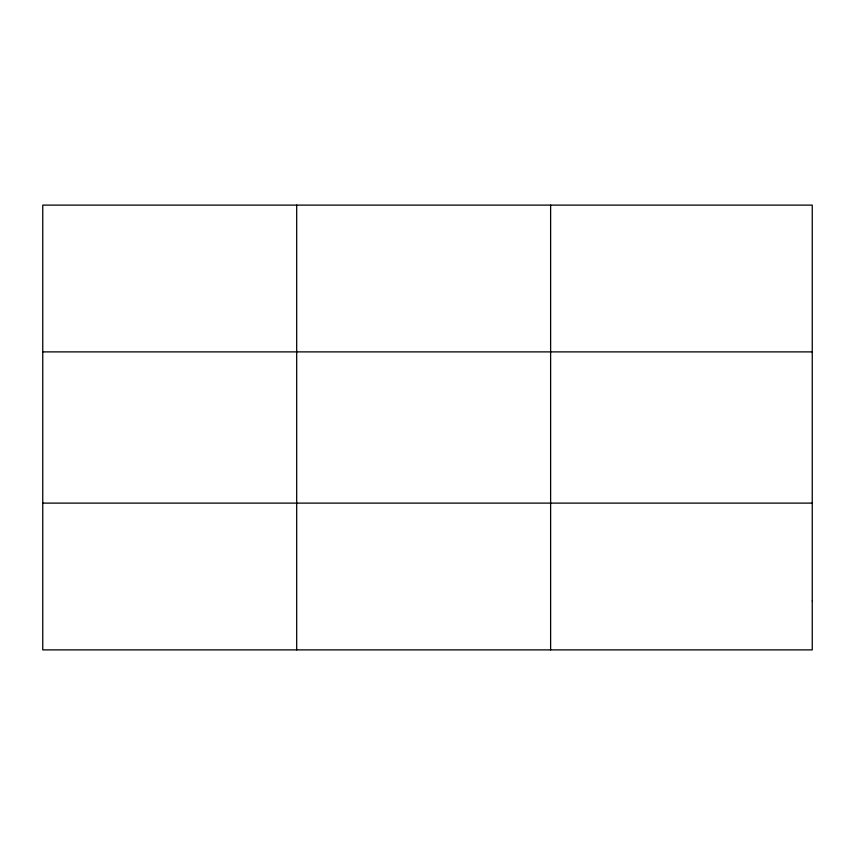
<?xml version="1.0" encoding="UTF-8"?>
<svg xmlns="http://www.w3.org/2000/svg" width="855" height="855" viewBox="0 0 855 855"><rect width="100%" height="100%" fill="white"/><g stroke="black" fill="none" stroke-linecap="round" stroke-linejoin="round"><path stroke-width="1.28" d="M296.685 205.114L296.685 649.886M550.62 205.114L550.62 649.886M42.75 351.886L812.25 351.886M42.75 503.114L812.25 503.114M812.25 600.958L812.25 649.886L42.75 649.886L42.75 205.114L812.25 205.114L812.25 600.958"/></g></svg>
